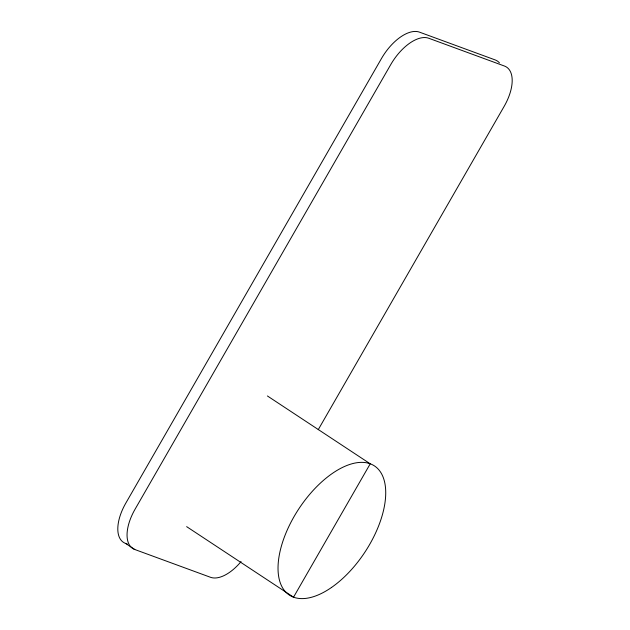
<?xml version="1.0" encoding="UTF-8"?>
<svg xmlns="http://www.w3.org/2000/svg" width="630" height="630" viewBox="0 0 630 630"><rect width="100%" height="100%" fill="white"/><g stroke="black" fill="none" stroke-linecap="round" stroke-linejoin="round"><path stroke-width="0.94" d="M318.221 429.707L504.181 106.312A38.666 19.75 -56.6 0 0 504.441 66.032L428.786 38.265A38.666 19.75 -56.6 0 0 390.702 64.662L135.064 509.221A38.666 19.75 -56.6 0 0 134.804 549.51L210.459 577.277A38.666 19.75 -56.6 0 0 241.07 561.598M499.433 62.858A38.666 19.75 -56.6 0 0 495.196 59.929L419.541 32.162A38.666 19.75 -56.6 0 0 381.449 58.558L125.819 503.118A38.666 19.75 -56.6 0 0 125.559 543.406L127.402 544.084M267.411 395.963L370.227 463.814L293.541 597.177L186.637 526.641M125.559 543.406L134.804 549.51M331.514 587.467A77.332 39.501 -56.6 0 0 378.709 469.673A77.332 39.501 -56.6 0 0 285.421 534.342A77.332 39.501 -56.6 0 0 331.514 587.467"/></g></svg>
